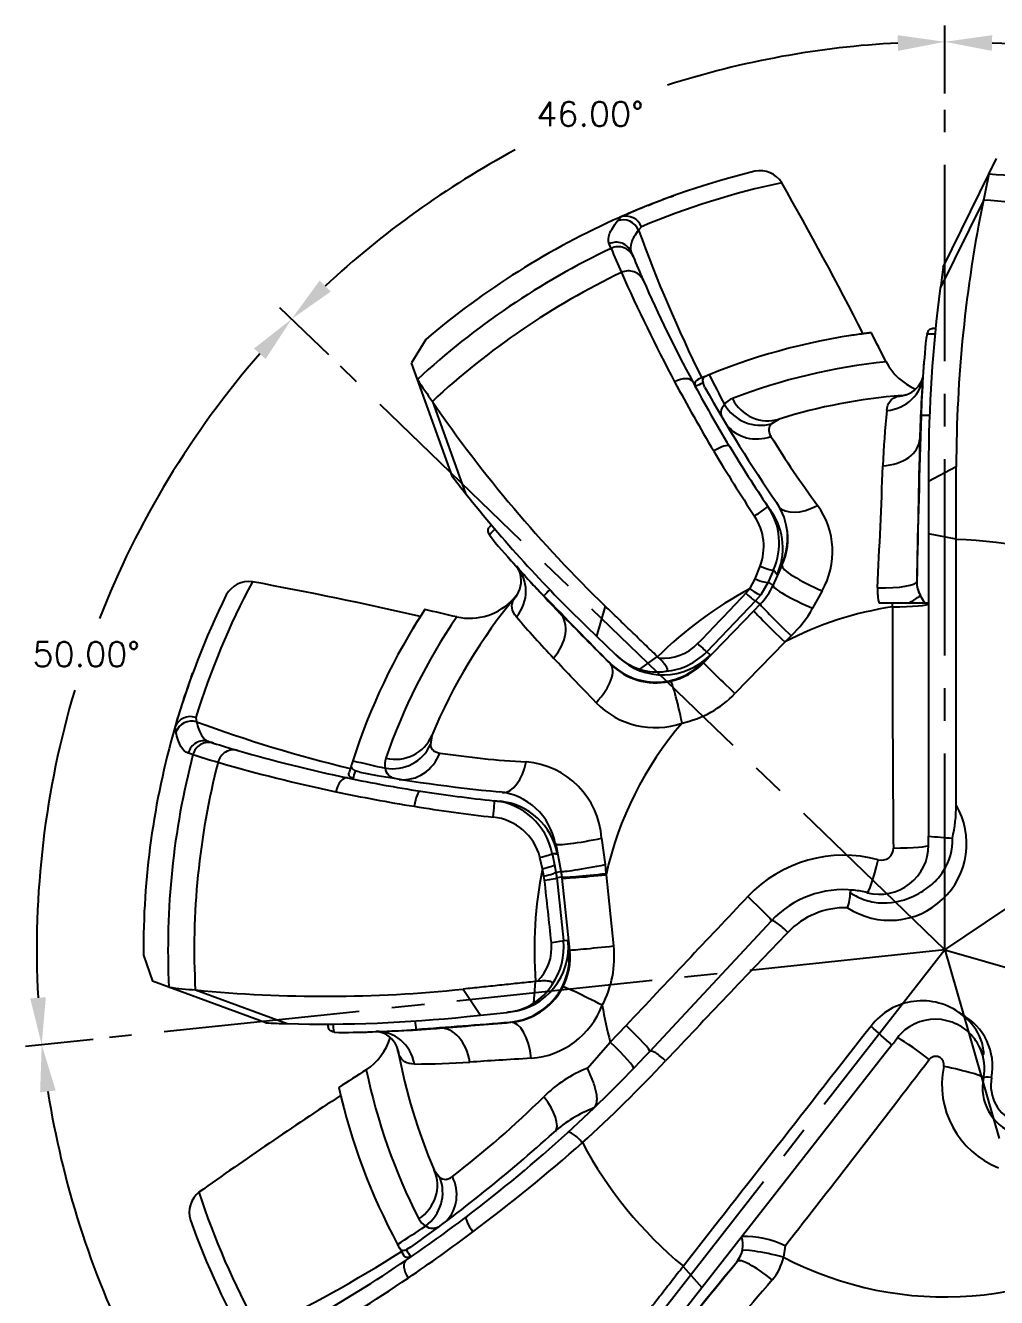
# Model space of a CAD drawing. Extents: x 34 to 204, y 6 to 38.
# Drawn here: x 93.64 to 97.351, y 15.43 to 20.291 of the extents above; entities that cross this region are included whole.
import ezdxf

# ---------------------------------------------------------------- set-up
doc = ezdxf.new("R2010")
doc.units = 0
doc.header["$MEASUREMENT"] = 0
doc.header["$PDMODE"] = 35
doc.linetypes.add('CENTER2', pattern=[1.125, 0.75, -0.125, 0.125, -0.125])
doc.layers.get('Defpoints').update_dxf_attribs({"color": 10, "linetype": 'CONTINUOUS'})
for name, color, linetype in [('CLine', 5, 'CENTER2'), ('Default', 7, 'CONTINUOUS'), ('Dims', 4, 'CONTINUOUS'), ('ODG-42752R1', 7, 'CONTINUOUS')]:
    doc.layers.add(name, color=color, linetype=linetype)
doc.styles.add('RomanS', font='romans')
doc.dimstyles.get("Standard").update_dxf_attribs({"dimtxt": 0.094, "dimasz": 0.18, "dimexe": 0.0625, "dimexo": 0.0625, "dimgap": 0.09, "dimtad": 0, "dimtih": 1, "dimtoh": 1, "dimdec": 4, "dimzin": 4, "dimdsep": 46, "dimtxsty": 'RomanS', "dimcen": 0.09, "dimazin": 1, "dimtfac": 1, "dimtdec": 4, "dimtofl": 0, "dimtmove": 0, "dimatfit": 1, "dimfxl": 1, "dimtfill": 1, "dimtolj": 1, "dimtzin": 0, "dimarcsym": 0})

# ---------------------------------------------------------------- blocks, each defined once
blk = doc.blocks.new('SE')
at = {"layer": 'ODG-42752R1', "color": 7, "linetype": 'Continuous'}
for p, q in [((8.2381, 8.7745), (8.2677, 8.8349)), ((8.064, 8.4199), (8.2381, 8.7745)), ((6.9353, 8.6549), (6.9512, 8.6612)), ((7.0176, 8.6864), (7.0336, 8.6922)), ((8.2173, 8.6748), (8.0528, 8.3398)), ((8.2173, 8.6748), (8.2174, 8.6751)), ((6.8198, 8.5965), (6.832, 8.6114)), ((6.832, 8.6114), (6.8283, 8.6099)), ((6.8538, 8.621), (6.8695, 8.6278)), ((6.9107, 8.574), (6.9, 8.5613)), ((6.7949, 8.4913), (6.7877, 8.5087)), ((6.7949, 8.4913), (6.7949, 8.4913)), ((6.8718, 8.4771), (6.8789, 8.4599)), ((6.0865, 8.1436), (6.0319, 8.0534)), ((8.0021, 8.1644), (7.9986, 8.1469)), ((6.0547, 7.9902), (6.0319, 8.0534)), ((6.1889, 7.6186), (6.0547, 7.9902)), ((7.1461, 7.9768), (7.1445, 7.9761)), ((7.1535, 7.9595), (7.1461, 7.9768)), ((7.1511, 8.0004), (7.1537, 8.0015)), ((7.8898, 7.9262), (7.9059, 7.9292)), ((6.112, 7.9059), (6.1119, 7.9062)), ((6.112, 7.9059), (6.2388, 7.5549)), ((7.4371, 7.839), (7.4076, 7.821)), ((8.1136, 7.6565), (8.0079, 7.601)), ((8.0079, 7.6543), (8.0079, 7.601)), ((8.0079, 7.601), (8.0079, 7.3999)), ((6.3298, 7.3966), (6.3399, 7.382)), ((8.0079, 7.3999), (8.0079, 6.2448)), ((8.1135, 7.3802), (8.0079, 7.3999)), ((8.1135, 7.3787), (8.1135, 7.3802)), ((7.3449, 7.2282), (7.3642, 7.2766)), ((7.4157, 7.2627), (7.3952, 7.216)), ((7.4136, 7.2035), (7.4479, 7.2794)), ((7.4471, 7.284), (7.4287, 7.2435)), ((7.3246, 7.1907), (7.3449, 7.2282)), ((7.3952, 7.216), (7.3669, 7.1674)), ((7.3952, 7.216), (7.4136, 7.2035)), ((7.9627, 7.2179), (7.9629, 7.2179)), ((6.4231, 7.1504), (6.4321, 7.1639)), ((7.3098, 7.1731), (7.3246, 7.1907)), ((7.3669, 7.1674), (7.3469, 7.1439)), ((7.6009, 7.1828), (7.5647, 7.1158)), ((7.9936, 7.1353), (7.9762, 7.1657)), ((6.7725, 7.124), (6.739, 7.0093)), ((7.1482, 6.9078), (7.3405, 7.1066)), ((7.3469, 7.1439), (7.1604, 6.95)), ((7.3405, 7.1066), (7.3648, 7.1318)), ((7.3648, 7.1318), (7.3469, 7.1439)), ((7.9331, 7.1353), (7.8189, 7.1353)), ((7.8697, 7.1215), (7.87, 7.1353)), ((7.9936, 7.1353), (7.9331, 7.1353)), ((8.0079, 7.1353), (7.9936, 7.1353)), ((6.7007, 7.0464), (6.739, 7.0093)), ((6.739, 7.0093), (6.8114, 6.9394)), ((7.4829, 7.0105), (7.4581, 6.987)), ((7.4581, 6.987), (7.2682, 6.7898)), ((6.8211, 6.9301), (6.8114, 6.9394)), ((6.9712, 6.932), (6.9033, 6.8836)), ((6.9723, 6.9309), (6.9712, 6.932)), ((6.978, 6.9254), (6.9723, 6.9309)), ((7.173, 6.9378), (7.1467, 6.9105)), ((7.1604, 6.95), (7.173, 6.9378)), ((5.1906, 6.8526), (5.1965, 6.8687)), ((5.1618, 6.7693), (5.1672, 6.7856)), ((5.1288, 6.6622), (5.1276, 6.6584)), ((5.1323, 6.6433), (5.1288, 6.6622)), ((5.1354, 6.6851), (5.1403, 6.7015)), ((5.208, 6.6985), (5.2109, 6.6821)), ((6.1094, 6.6292), (6.1042, 6.5951)), ((5.2572, 6.6064), (5.275, 6.6008)), ((5.1969, 6.5566), (5.1789, 6.5623)), ((5.1969, 6.5566), (5.1969, 6.5566)), ((5.8019, 6.514), (5.8028, 6.5166)), ((5.8168, 6.495), (5.8163, 6.4933)), ((5.8348, 6.4895), (5.8168, 6.495)), ((6.7586, 6.2368), (6.772, 6.1362)), ((8.0079, 6.2105), (8.0079, 6.2448)), ((6.5694, 6.1794), (6.578, 6.1357)), ((6.5817, 6.2166), (6.5891, 6.1774)), ((6.6047, 6.1104), (6.5847, 6.2143)), ((6.5326, 6.1206), (6.5228, 6.1641)), ((6.578, 6.1357), (6.5837, 6.1073)), ((6.772, 6.1362), (6.7753, 6.102)), ((6.5383, 6.0924), (6.5326, 6.1206)), ((6.5407, 6.0764), (6.5383, 6.0924)), ((6.5837, 6.1073), (6.6047, 6.1104)), ((6.5837, 6.1073), (6.5869, 6.0857)), ((6.6079, 6.0889), (6.5869, 6.0857)), ((6.5869, 6.0857), (6.6126, 5.8459)), ((6.6079, 6.0889), (6.6047, 6.1104)), ((6.6083, 6.0845), (6.6079, 6.0889)), ((6.6371, 5.8095), (6.6083, 6.0845)), ((6.7753, 6.102), (6.7756, 6.0978)), ((6.7756, 6.0978), (6.8046, 5.8255)), ((6.9425, 5.4227), (7.408, 5.9219)), ((6.6126, 5.8459), (6.63, 5.8477)), ((6.63, 5.8477), (6.634, 5.81)), ((5.0079, 5.7904), (5.042, 5.6907)), ((5.1051, 5.6675), (5.042, 5.6907)), ((6.5047, 5.6894), (6.4982, 5.6062)), ((6.5063, 5.6896), (6.5047, 5.6894)), ((6.5142, 5.6904), (6.5063, 5.6896)), ((5.476, 5.5314), (5.1051, 5.6675)), ((5.2064, 5.6573), (5.2061, 5.6573)), ((5.2064, 5.6573), (5.5568, 5.5287)), ((6.23, 5.6606), (6.2963, 5.5612)), ((6.2433, 5.5557), (6.2963, 5.5612)), ((6.2963, 5.5612), (6.3963, 5.5717)), ((6.4097, 5.5732), (6.3963, 5.5717)), ((5.7366, 5.4966), (5.7543, 5.4949)), ((6.7918, 5.458), (6.852, 5.521)), ((6.7041, 5.3587), (6.7918, 5.458)), ((7.8405, 5.4148), (7.8666, 5.4468)), ((5.9852, 5.4098), (5.9805, 5.4255)), ((7.1411, 4.5197), (7.8405, 5.4148)), ((6.1192, 4.9687), (6.1402, 4.9412)), ((5.9886, 4.6674), (5.9872, 4.6699)), ((6.029, 4.674), (6.0126, 4.6649)), ((7.4598, 4.6795), (7.4533, 4.6366)), ((6.0126, 4.6649), (6.0134, 4.6634)), ((7.2764, 4.6201), (7.2761, 4.62)), ((7.0709, 4.6014), (7.0699, 4.6002)), ((7.0699, 4.6002), (7.1411, 4.5197)), ((7.0173, 4.3612), (7.1411, 4.5197))]:
    blk.add_line(p, q, dxfattribs=at)
for centre, radius, start, end in [((8.0704, 5.8105), 3.0625, 103.7137, 113.9274), ((7.3638, 8.6886), 0.099, 32.5927, 101.3075), ((13.3608, 7.6545), 5.2438, 167.6672, 168.7767), ((8.0704, 5.8105), 2.9688, 69.4448, 86.7615), ((8.0703, 5.8106), 2.9969, 102.0011, 112.7643), ((-7.5079, 0.3076), 17.1696, 27.23425, 29.42191), ((8.0704, 5.8105), 3.0625, 111.7557, 113.4063), ((8.0704, 5.8105), 3.0625, 110.1066, 111.7557), ((13.2606, 7.6469), 5.147, 168.4794, 179.893), ((8.0704, 5.8105), 2.8684, 69.5243, 87.0627), ((8.0704, 5.8105), 3.0625, 113.9274, 130.3765), ((8.0704, 5.8105), 3.0625, 113.4063, 113.9274), ((6.8517, 8.5511), 0.0634, 21.2056, 108.0584), ((11.8734, 10.3514), 5.2858, 199.7959, 206.459), ((8.0704, 5.8105), 2.9688, 115.4448, 132.7615), ((6.8219, 8.4355), 0.0621, 23.2405, 115.8215), ((11.9128, 10.6276), 5.5459, 202.6561, 203.694), ((11.9179, 10.5658), 5.4613, 202.6813, 203.7112), ((13.2579, 7.6543), 5.25, 171.6147, 172.4975), ((8.0704, 5.8105), 2.8684, 115.5243, 133.0627), ((12.4876, 10.8906), 6.1779, 203.78535, 208.09203), ((11.9535, 10.5811), 5.5, 203.7076, 208.2095), ((13.2579, 7.6543), 5.25, 172.4975, 180), ((8.0704, 5.8105), 2.375, 96.7973, 112.2846), ((-6.4299, 0.8779), 15.9794, 26.69827, 27.1467), ((8.0704, 5.8105), 2.375, 90.8576, 91.1332), ((8.0704, 5.8105), 2.375, 97.5512, 98.8804), ((12.1614, 7.7262), 4.184, 174.2291, 178.2731), ((7.9557, 13.1642), 5.0001, 270.5321, 270.902), ((8.0704, 5.8105), 2.258, 95.7055, 111.0806), ((8.0478, 8.1633), 0.228, 207.6795, 246.8484), ((14.6912, 7.5439), 6.7206, 175.59602, 176.97029), ((10.419, 10.8971), 5.2438, 213.6672, 214.7767), ((12.6242, 10.9631), 6.3325, 208.08865, 210.83825), ((11.9535, 10.5811), 5.5, 208.2095, 211.1565), ((8.6521, 4.5981), 3.6991, 114.0504, 114.5029), ((8.0704, 5.8105), 2.375, 112.7718, 113.4512), ((8.1172, 5.697), 2.4978, 112.2895, 112.6883), ((12.049, 10.4503), 5.4563, 206.5892, 207.927), ((7.8934, 8.0239), 0.0962, 287.26, 343.7271), ((12.0219, 10.6869), 5.5804, 209.2584, 214.5909), ((8.0704, 5.8105), 2.125, 94.4398, 107.3392), ((7.9051, 7.979), 0.0497, 270.8661, 290.1131), ((10.3548, 10.8197), 5.147, 214.4794, 225.8929), ((7.284, 7.8515), 0.0708, 111.3669, 142.1606), ((12.1375, 7.6633), 4.1642, 176.7488, 178.629), ((11.385, 7.515), 3.5545, 174.2389, 177.6535), ((89.584, 5.4324), 81.6406, 178.301454, 178.746873), ((14.4718, 7.4617), 6.5043, 176.55657, 177.34499), ((8.1573, -7.0006), 14.854, 90.56192, 90.68678), ((11.9535, 10.5811), 5.5, 211.1565, 214.0061), ((10.5048, 9.67), 3.6336, 211.474, 216.4939), ((161.1716, 4.1778), 153.2391, 178.659384, 178.863208), ((12.8065, 11.0722), 6.5451, 210.84001, 213.41024), ((-36.581, 9.3883), 44.448, 357.17014, 357.77227), ((10.3476, 10.8229), 5.25, 217.6147, 218.4975), ((10.3476, 10.8229), 5.25, 218.4975, 226), ((11.9535, 10.5811), 5.5, 214.0061, 214.2814), ((7.1852, 7.3642), 0.2519, 336.2224, 33.9751), ((7.229, 7.3845), 0.2401, 335.2662, 34.0269), ((7.3414, 7.3326), 0.2996, 330.0171, 36.0521), ((7.1683, 7.352), 0.2099, 338.9362, 33.6332), ((7.2054, 7.3457), 0.2456, 335.4033, 34.0463), ((8.0704, 5.8105), 2.375, 136.8576, 137.1325), ((2.7715, 10.7724), 4.9049, 316.5083, 316.8843), ((7.2353, 7.379), 0.2347, 334.9043, 11.5861), ((9.2676, 9.8401), 3.8228, 220.017, 224.444), ((8.0704, 5.8105), 1.5688, 66.0095, 88.423), ((11.4136, 11.7647), 6.7053, 221.64061, 223.02146), ((6.3553, 7.2208), 0.0963, 333.2185, 29.5681), ((12.1817, 10.4795), 5.75, 214.01722, 214.2484), ((7.2256, 7.2429), 0.2253, 9.3419, 10.5247), ((8.0703, 5.8106), 2.9969, 152.0011, 162.7643), ((5.4114, 7.1192), 0.099, 82.5927, 151.3075), ((2.2723, -9.6603), 17.1696, 77.23425, 79.42191), ((7.1829, 7.308), 0.2533, 315.8978, 335.6242), ((8.0629, 7.2159), 0.1003, 178.8352, 209.882), ((8.063, 7.2155), 0.1001, 178.665, 209.8883), ((8.0704, 5.8105), 3.0625, 153.7137, 163.9274), ((8.0704, 5.8105), 2.125, 140.4398, 157.3392), ((6.2536, 7.3056), 0.228, 257.6795, 318.3368), ((6.3945, 7.1987), 0.0512, 317.2171, 335.8346), ((9.4796, 9.9445), 4.0496, 222.855, 224.6638), ((17.3463, -3.0263), 14.854, 136.56188, 136.68673), ((11.3295, 11.5623), 6.5043, 222.55643, 223.34486), ((51.4611, 50.96), 62.7392, 224.272809, 224.600332), ((8.0704, 5.8105), 1.5688, 118.3832, 134.423), ((-54.1174, 65.8209), 84.9286, 316.146319, 316.32601), ((8.0006, 7.1839), 0.188, 176.9611, 194.9695), ((8.0704, 5.8105), 2.375, 146.7973, 162.2846), ((2.5284, -8.468), 15.9794, 76.69827, 77.1467), ((48.5315, 48.4153), 58.868, 224.57697, 224.843826), ((8.0704, 5.8105), 1.3263, 98.7019, 117.4926), ((7.1967, 7.3172), 0.4195, 313.016, 331.3017), ((114.1059, 7.083), 106.2362, 179.979191, 180.476389), ((8.0704, 5.8105), 2.258, 145.7055, 161.0806), ((8.0704, 5.8105), 2.375, 147.5512, 148.8804), ((9.0722, 9.3108), 3.4535, 220.1754, 223.6902), ((6.9937, 7.1081), 0.1834, 265.1007, 316.0054), ((6.9665, 7.0836), 0.2499, 224.8921, 316.1491), ((6.9147, 6.9857), 0.1478, 212.0411, 214.0227), ((6.979, 7.1116), 0.2403, 225.7743, 251.6297), ((6.9932, 7.1104), 0.2492, 226.3201, 316.1768), ((6.9815, 7.1226), 0.2486, 275.2309, 316.0273), ((6.9676, 7.0824), 0.2512, 282.6756, 315.983), ((7.0565, 6.8563), 0.1052, 29.3558, 31.0439), ((6.9672, 7.0797), 0.2487, 225.2921, 281.3537), ((6.9718, 7.0919), 0.2193, 251.8003, 278.487), ((8.0704, 5.8105), 3.0625, 160.1066, 161.7557), ((6.9672, 7.0797), 0.2487, 281.3537, 282.9019), ((8.0704, 5.8105), 3.0625, 161.7557, 163.4063), ((6.9818, 7.0661), 0.398, 282.2797, 316.024), ((6.9632, 6.9762), 0.3163, 224.4009, 289.0559), ((8.0704, 5.8105), 3.0625, 163.4063, 163.9274), ((5.1876, 6.6385), 0.0634, 71.2056, 158.0584), ((7.0364, 11.6427), 5.2858, 249.7959, 256.459), ((8.0704, 5.8105), 1.3263, 139.1943, 167.4926), ((8.0704, 5.8105), 3.0625, 163.9274, 180.3765), ((5.2571, 6.5414), 0.0621, 73.2405, 165.8215), ((6.9007, 11.8145), 5.4613, 252.6813, 253.7112), ((6.9119, 11.8516), 5.5, 253.7076, 258.2095), ((8.0704, 5.8105), 2.9687, 165.4448, 182.7615), ((6.8502, 11.8504), 5.5459, 252.6561, 253.694), ((8.0704, 5.8105), 2.8684, 165.5243, 183.0627), ((7.0182, 12.4597), 6.1779, 253.78535, 258.09203), ((8.1875, 5.7734), 2.4978, 162.2895, 162.6883), ((7.0735, 11.8407), 5.4563, 256.5892, 257.927), ((6.0014, 6.52), 0.0708, 161.3669, 192.1606), ((6.6805, 10.1722), 3.6497, 261.4824, 266.7007), ((6.4457, 6.2159), 0.3136, 3.8259, 85.4613), ((6.9119, 11.8516), 5.5, 258.2095, 261.1565), ((8.0704, 5.8105), 2.375, 162.7718, 163.4512), ((9.3731, 5.4768), 3.6991, 164.0504, 164.5029), ((6.8812, 12.0119), 5.6206, 259.2699, 264.7528), ((7.0504, 12.6109), 6.3325, 258.08865, 260.83825), ((6.9119, 11.8516), 5.5, 261.1565, 264.1198), ((6.9119, 11.8516), 5.5, 264.1198, 264.3624), ((6.3227, 6.1303), 0.2516, 11.2522, 84.1139), ((6.3423, 6.1727), 0.2433, 10.3767, 84.1255), ((6.3461, 6.1323), 0.2472, 10.5036, 84.0676), ((6.5394, 6.4434), 0.0914, 232.6755, 235.3036), ((7.0849, 12.8263), 6.5507, 260.84075, 263.51113), ((7.8597, 6.217), 0.2936, 236.654, 30.2108), ((7.5856, 6.36), 0.5278, 346.5613, 0.514), ((6.3236, 6.1131), 0.2056, 14.3755, 84.1304), ((15.4872, 96.5094), 90.5739, 265.263279, 265.321121), ((7.1572, 11.8993), 5.75, 264.13259, 264.33031), ((6.5002, 6.1006), 0.1417, 53.375, 54.9037), ((6.3488, 6.1725), 0.2396, 10.0521, 10.749), ((7.8204, 6.2105), 0.1875, 255.6226, 0), ((7.828, 6.1985), 0.0454, 254.4541, 1.5127), ((7.6841, 5.6677), 0.5045, 74.8636, 136.6332), ((8.0704, 5.8105), 1.5688, 168.6001, 184.423), ((-76.8075, -3.1382), 83.8561, 6.145572, 6.308748), ((7.6811, 5.6672), 0.3734, 83.5131, 137), ((7.5345, 6.0303), 0.1739, 340.3139, 359.8614), ((7.6811, 5.6672), 0.3734, 75.6226, 83.5131), ((198.825, -175.1748), 263.6373, 136.585908, 136.733271), ((7.691, 5.6652), 0.3065, 88.6321, 136.1867), ((6.3823, 5.8209), 0.2492, 276.3201, 6.1768), ((6.3843, 5.8198), 0.1834, 315.1007, 6.0054), ((6.3654, 5.8198), 0.2486, 325.2309, 6.0273), ((67.8655, -51.9288), 83.6015, 136.255028, 136.719396), ((6.3855, 5.7832), 0.2499, 274.8922, 6.1491), ((6.3872, 5.7833), 0.2512, 332.6756, 5.983), ((6.6176, 5.7061), 0.1052, 79.3566, 81.0446), ((6.4089, 5.7837), 0.398, 332.2797, 6.024), ((5.6835, 10.8793), 5.2438, 263.6672, 264.7767), ((5.7016, 10.7803), 5.147, 264.4794, 275.8929), ((6.389, 5.7813), 0.2487, 275.2921, 331.3538), ((6.3826, 5.7926), 0.2193, 301.8003, 328.487), ((6.389, 5.7813), 0.2487, 331.3538, 332.9019), ((6.3722, 5.8108), 0.2403, 275.7743, 301.6297), ((6.4658, 5.7117), 0.3163, 274.4009, 339.0559), ((8.0704, 5.8105), 1.3263, 189.1943, 195.4133), ((7.9831, 5.371), 0.2448, 52.2047, 142.7873), ((5.6945, 10.7769), 5.25, 268.4975, 276), ((8.0338, 5.3577), 0.1875, 24.1814, 128.5019), ((8.0258, 5.3644), 0.227, 349.3584, 61.7865), ((5.6945, 10.7769), 5.25, 267.6147, 268.4975), ((8.0704, 5.8105), 2.375, 186.8576, 187.1333), ((0.7719, 4.9282), 4.9971, 6.5317, 6.9019), ((5.7379, 9.6687), 4.1739, 270.2245, 274.2783), ((5.6543, 12.2169), 6.7235, 271.59939, 272.97176), ((5.8876, 5.4032), 0.0962, 23.2605, 79.7152), ((5.8031, 9.6522), 4.1547, 272.7511, 274.6332), ((20.8023, 7.2361), 14.854, 186.56192, 186.68678), ((1.3747, 68.0733), 62.7412, 274.27286, 274.600373), ((5.7592, 12.0043), 6.5043, 272.55657, 273.34499), ((1.4411, 64.1916), 58.8682, 274.576999, 274.843855), ((6.4273, 5.6806), 0.1478, 262.0417, 264.0235), ((-44.8825, -51.7387), 77.7988, 47.310906, 47.389503), ((8.0069, 5.3915), 0.1443, 128.5019, 145.375), ((5.7329, 5.5422), 0.228, 303.6795, 342.8481), ((7.7092, 5.596), 0.2169, 316.515, 325.603), ((5.9308, 5.4194), 0.0501, 6.9465, 26.0586), ((8.0704, 5.8105), 2.125, 190.4398, 203.3392), ((2.9201, 9.1737), 5.5, 312.4029, 317), ((8.0338, 5.3577), 0.1875, 348.6735, 24.1814), ((14.4917, -8.0947), 15.9794, 122.69827, 123.1467), ((8.0704, 5.8106), 2.258, 191.7055, 207.0806), ((6.0291, 8.92), 3.5457, 270.2349, 273.6581), ((6.8904, 4.8946), 0.5001, 111.8657, 134.8343), ((2.8089, 9.3384), 5.7631, 312.27036, 316.70135), ((-59.0609, 56.691), 84.4406, 321.978694, 322.589081), ((8.4028, 5.2968), 0.3438, 168.5841, 248.2728), ((8.4015, 5.284), 0.1875, 168.6735, 249), ((8.4, 5.2932), 0.154, 169.0389, 248.4184), ((15.1715, -9.1072), 17.1696, 123.23425, 125.42191), ((8.0704, 5.8105), 2.375, 192.7973, 208.2846), ((8.0704, 5.8105), 2.375, 193.5512, 194.8804), ((3.9172, 7.9014), 3.7285, 307.5259, 314.6564), ((6.9036, 4.747), 0.4914, 110.7688, 131.9065), ((2.5689, 9.5438), 5.9739, 305.39528, 312.11945), ((2.9201, 9.1737), 5.5, 307.1565, 312.4029), ((2.2523, 10.0857), 6.6911, 306.86803, 311.49322), ((8.0704, 5.8105), 1.5688, 208.0095, 230.423), ((5.2819, 4.807), 0.099, 128.5927, 197.3075), ((8.0703, 5.8105), 2.9969, 198.0011, 208.7643), ((8.0704, 5.8105), 3.0625, 199.7137, 209.9274), ((2.9201, 9.1737), 5.5, 304.2095, 307.1565), ((6.1228, 4.8151), 0.0708, 207.3669, 238.1606), ((3.0401, 9.2823), 5.4563, 302.5892, 303.927), ((2.4701, 9.8008), 6.3325, 304.08865, 306.83825), ((8.0704, 5.8105), 1.3263, 242.2737, 306.6978), ((8.1784, 5.8689), 2.4978, 208.2895, 208.6883), ((8.0704, 5.8105), 2.375, 208.7718, 209.4512), ((7.1987, 4.6835), 0.1, 320.6684, 18.3018), ((7.2987, 4.3366), 0.3789, 64.8273, 90.6939), ((3.1569, 9.1181), 5.2858, 295.7959, 302.459), ((2.9201, 9.1737), 5.5, 299.7076, 304.2095), ((9.2154, 6.5158), 3.6991, 210.0504, 210.5029), ((-59.2205, 59.0007), 85.9014, 320.313733, 320.723829), ((-90.0507, 83.7764), 125.4523, 320.638421, 320.878488), ((7.1987, 4.6833), 0.1002, 320.8596, 346.713), ((7.2691, 4.6725), 0.1877, 318.9961, 348.9701), ((2.5564, 9.6725), 6.1779, 299.78535, 304.09203), ((42.0905, -25.3826), 45.8106, 139.20273, 139.76609)]:
    blk.add_arc(centre, radius, start, end, dxfattribs=at)
for centre, major_axis, ratio, start_param, end_param in [((6.8449, 8.5405), (0.0487, -0.0391), 0.924504, 1.071639, 2.63697), ((6.814, 8.4532), (0.0577, 0.0239), 0.982828, 0, 1.621155), ((6.8604, 8.3446), (0.0572, 0.0251), 0.964315, 0, 1.601373), ((7.0516, 7.9517), (0.0551, 0.0295), 0.526971, 0, 1.545349), ((7.8328, 8.0168), (-0.1544, 0.0137), 0.938628, 1.754864, 3.164043), ((7.8766, 8.0804), (-0.0457, 0.1481), 0.960797, 2.918749, 3.138922), ((7.3595, 7.9669), (-0.1142, 0.1048), 0.962871, 1.255339, 2.615809), ((7.3909, 7.9869), (-0.0462, 0.148), 0.965196, 1.744782, 3.141593), ((7.359, 7.9107), (-0.1341, -0.0777), 0.936969, 0.147751, 1.384784), ((7.1933, 7.7032), (0.0535, 0.0323), 0.240853, 0, 1.544242), ((7.8196, 7.7686), (0.1549, -0.004), 0.698751, 4.819756, 6.267937), ((7.3423, 7.4701), (0.0518, 0.035), 0.031, 4.706746, 6.283185), ((7.5584, 7.5969), (0.1279, 0.0876), 0.570374, 3.214886, 4.524741), ((6.3184, 7.1723), (-0.1171, -0.1016), 0.938639, 1.754707, 3.163509), ((7.3586, 7.2881), (0.0572, -0.0252), 0.134062, 4.867812, 6.247961), ((7.5894, 7.2164), (-0.1412, 0.0639), 0.168957, 0.035416, 1.728303), ((7.3381, 7.2414), (0.0572, -0.0251), 0.152032, 4.896646, 6.247868), ((7.5551, 7.1405), (-0.1413, 0.0636), 0.121029, 0.035165, 1.693002), ((7.8077, 7.2212), (0.155, -0.0032), 0.175889, 4.748902, 6.281314), ((6.3031, 7.248), (-0.1382, 0.0701), 0.960823, 2.919661, 3.139088), ((7.302, 7.1872), (0.0451, -0.0433), 0.078051, 4.962514, 6.248172), ((7.3169, 7.2049), (0.0501, -0.0373), 0.112283, 4.949277, 6.247561), ((7.8416, 7.0887), (0.1344, 0.0772), 0.044312, 5.43486, 6.283185), ((6.4877, 6.9903), (0.1105, 0.1087), 0.69875, 4.819697, 6.267874), ((7.4519, 6.999), (-0.1114, 0.1078), 0.02768, 0.03492, 1.653566), ((7.4762, 7.0242), (-0.1114, 0.1078), 0.033523, 0.034926, 1.663396), ((7.8679, 7.1336), (0.14, 0), 0.08616, 4.725575, 6.283185), ((7.1155, 6.9934), (0.045, -0.0434), 0.03334, 4.972104, 6.248259), ((7.2597, 6.8002), (-0.1115, 0.1077), 0.010141, 0.034908, 1.657473), ((6.6818, 6.7942), (0.11, 0.1092), 0.433218, 4.787777, 6.274506), ((7.0563, 6.6861), (-0.0338, 0.1513), 0.052072, 4.642347, 6.248532), ((5.1914, 6.6266), (0.0613, 0.0122), 0.924504, 1.071639, 2.63697), ((5.9664, 6.689), (-0.143, 0.0597), 0.965196, 1.744782, 3.141593), ((5.2384, 6.5468), (0.0188, 0.0596), 0.982828, 0, 1.621155), ((5.3514, 6.5125), (0.0175, 0.06), 0.964315, 0, 1.601373), ((5.9616, 6.652), (-0.1537, -0.0201), 0.962871, 1.255339, 2.615809), ((6.0043, 6.6156), (-0.0267, -0.1527), 0.936969, 0.052559, 1.384784), ((6.3891, 6.565), (0.0147, 0.1543), 0.554629, 3.212746, 4.526455), ((5.7753, 6.4065), (0.0128, 0.0612), 0.526971, 0, 1.545349), ((6.0568, 6.3552), (0.0096, 0.0618), 0.240853, 0, 1.544242), ((6.342, 6.3184), (0.0064, 0.0622), 0.041656, 4.704673, 6.283185), ((6.7368, 6.2439), (-0.1522, -0.0292), 0.071938, 0.034997, 1.700607), ((6.5081, 6.1675), (0.0613, 0.0121), 0.10085, 4.934414, 6.2481), ((7.8679, 6.2105), (0.14, 0), 0.077819, 4.751765, 6.283185), ((6.5167, 6.1238), (0.0613, 0.0121), 0.102455, 4.953657, 6.248094), ((6.7568, 6.14), (-0.1522, -0.0293), 0.042959, 0.034939, 1.662693), ((7.8086, 6.1645), (-0.0348, -0.1356), 0.067703, 0, 1.515757), ((6.5223, 6.0954), (0.0613, 0.0121), 0.09826, 4.955379, 6.248109), ((6.5248, 6.0792), (0.0621, 0.0067), 0.073696, 4.963811, 6.248184), ((6.7619, 6.1051), (-0.1542, -0.016), 0.028373, 0.034921, 1.654768), ((6.7624, 6.1007), (-0.1542, -0.0161), 0.02768, 0.03492, 1.653566), ((7.3056, 6.0173), (0.1024, -0.0955), 0.040863, 0, 1.493673), ((7.4537, 5.8792), (0.0457, -0.0426), 0.157917, 1.361608, 3.141593), ((6.5505, 5.8393), (0.0621, 0.0066), 0.03334, 4.972104, 6.248259), ((6.7911, 5.8257), (-0.1542, -0.0161), 0.010141, 0.034908, 1.657473), ((6.7478, 5.5965), (-0.1376, 0.0713), 0.052072, 4.642347, 6.248533), ((5.9011, 5.3437), (0.0025, -0.155), 0.938632, 1.754913, 3.164098), ((6.1493, 5.3565), (-0.0123, 0.1545), 0.698749, 4.819697, 6.267875), ((6.4243, 5.3791), (-0.013, 0.1545), 0.433218, 4.787776, 6.274506), ((6.8401, 5.5182), (0.1024, -0.0955), 0.072652, 0, 1.522506), ((6.78, 5.4548), (-0.1008, 0.0971), 0.075052, 3.141593, 4.667939), ((8.0082, 5.3777), (-0.1221, 0.0954), 0.075681, 4.755753, 6.146561), ((5.8332, 5.3806), (-0.1425, -0.061), 0.960796, 2.91873, 3.138907), ((6.9882, 5.3801), (0.0457, -0.0426), 0.235424, 1.459928, 3.141593), ((8.0657, 5.3513), (-0.152, 0.0304), 0.08564, 3.141593, 4.728634), ((8.252, 5.314), (0.0343, -0.0069), 0.222914, 1.70612, 3.141593), ((6.4742, 5.2259), (-0.1038, 0.1151), 0.410595, 3.233861, 4.548431), ((6.6711, 5.0662), (0.0421, -0.0462), 0.251216, 1.506415, 3.141593), ((5.9769, 4.9073), (0.1423, 0.0614), 0.965196, 4.886375, 6.283185), ((6.0001, 4.8782), (0.0923, 0.1245), 0.962871, 4.396931, 5.757402), ((6.0561, 4.8836), (0.0913, -0.1253), 0.936969, 0.173763, 1.384784), ((6.2798, 4.7404), (0.0377, -0.0498), 0.240853, 3.141593, 4.685835), ((6.0474, 4.5736), (0.0351, -0.0517), 0.526971, 3.141593, 4.686942), ((7.3965, 4.5221), (-0.1201, 0.0979), 0.194193, 4.752134, 6.280868), ((7.447, 4.6246), (0.1508, -0.0357), 0.084429, 1.549087, 3.13946)]:
    blk.add_ellipse(centre, major_axis=major_axis, ratio=ratio, start_param=start_param, end_param=end_param, dxfattribs=at)
for points, knots in [([(6.7877, 8.5087), (6.7833, 8.5193), (6.7839, 8.532), (6.7946, 8.5613), (6.8047, 8.578), (6.8198, 8.5965)], [0, 0, 0, 0, 0.5, 0.5, 1, 1, 1, 1]), ([(6.9, 8.5613), (6.8863, 8.5437), (6.8772, 8.5277), (6.8679, 8.4996), (6.8675, 8.4874), (6.8718, 8.4771)], [0, 0, 0, 0, 0.5, 0.5, 1, 1, 1, 1]), ([(8.0021, 8.1644), (8.0042, 8.1712), (8.0071, 8.1763), (8.0141, 8.1832), (8.0184, 8.185), (8.0234, 8.1851)], [0, 0, 0, 0, 0.5, 0.5, 1, 1, 1, 1]), ([(7.1179, 7.9641), (7.1159, 7.9706), (7.1155, 7.976), (7.118, 7.9844), (7.1208, 7.9874), (7.1252, 7.9894)], [0, 0, 0, 0, 0.5, 0.5, 1, 1, 1, 1]), ([(7.1537, 8.0015), (7.1493, 7.9997), (7.1464, 7.9967), (7.1439, 7.9885), (7.1442, 7.9832), (7.1461, 7.9768)], [0, 0, 0, 0, 0.5, 0.5, 1, 1, 1, 1]), ([(7.8484, 7.8718), (7.85, 7.8865), (7.8542, 7.8983), (7.8679, 7.9163), (7.8774, 7.9226), (7.8898, 7.9262)], [0, 0, 0, 0, 0.5, 0.5, 1, 1, 1, 1]), ([(7.22, 7.8429), (7.2189, 7.8454), (7.2181, 7.8478), (7.2157, 7.8558), (7.2151, 7.8612), (7.2158, 7.8767), (7.22, 7.8862), (7.2281, 7.8949)], [0.1431984, 0.1431984, 0.1431984, 0.1431984, 0.25, 0.25, 0.5, 0.5, 1, 1, 1, 1]), ([(7.4076, 7.821), (7.4011, 7.8145), (7.3978, 7.8073), (7.3973, 7.7952), (7.3979, 7.791), (7.4007, 7.7822), (7.4028, 7.7776), (7.4057, 7.7728)], [0, 0, 0, 0, 0.5, 0.5, 0.75, 0.75, 1, 1, 1, 1]), ([(8.1135, 7.3802), (8.1136, 7.4028), (8.1136, 7.4254), (8.1136, 7.4711), (8.1136, 7.4941), (8.1136, 7.5403), (8.1136, 7.5635), (8.1136, 7.6099), (8.1136, 7.6332), (8.1136, 7.6565)], [0, 0, 0, 0, 0.25, 0.25, 0.5, 0.5, 0.75, 0.75, 1, 1, 1, 1]), ([(6.3298, 7.3966), (6.3263, 7.4029), (6.3246, 7.4085), (6.3246, 7.4183), (6.3263, 7.4226), (6.3297, 7.4263)], [0, 0, 0, 0, 0.5, 0.5, 1, 1, 1, 1]), ([(7.4661, 7.4231), (7.4661, 7.4232), (7.466, 7.4236), (7.4658, 7.4248), (7.4655, 7.4263), (7.4655, 7.4267)], [0.5829607, 0.5829607, 0.5829607, 0.5829607, 0.643423, 0.9226458, 1, 1, 1, 1]), ([(8.1134, 6.3647), (8.1135, 6.5337), (8.1135, 6.7027), (8.1135, 7.0407), (8.1135, 7.2097), (8.1135, 7.3787)], [0, 0, 0, 0, 0.5, 0.5, 1, 1, 1, 1]), ([(6.4335, 7.0828), (6.424, 7.0942), (6.4184, 7.1054), (6.415, 7.1278), (6.417, 7.139), (6.4231, 7.1504)], [0, 0, 0, 0, 0.5, 0.5, 1, 1, 1, 1]), ([(6.9712, 6.932), (6.955, 6.9477), (6.9387, 6.9634), (6.9058, 6.9952), (6.8893, 7.0111), (6.8561, 7.0432), (6.8394, 7.0593), (6.806, 7.0916), (6.7893, 7.1078), (6.7725, 7.124)], [0, 0, 0, 0, 0.25, 0.25, 0.5, 0.5, 0.75, 0.75, 1, 1, 1, 1]), ([(6.7373, 6.7549), (6.7072, 6.7866), (6.6786, 6.8165), (6.6245, 6.8733), (6.599, 6.9001), (6.575, 6.9252)], [0, 0, 0, 0, 0.5, 0.5, 1, 1, 1, 1]), ([(7.0041, 6.875), (7.0059, 6.8753), (7.0073, 6.8759), (7.0093, 6.8778), (7.0099, 6.8791), (7.0101, 6.8823), (7.0097, 6.8843), (7.0082, 6.8886), (7.007, 6.8909), (7.0041, 6.8959), (7.0023, 6.8984), (6.9983, 6.9037), (6.9961, 6.9064), (6.9889, 6.9146), (6.9836, 6.92), (6.978, 6.9254)], [0, 0, 0, 0, 0.125, 0.125, 0.25, 0.25, 0.375, 0.375, 0.5, 0.5, 0.625, 0.625, 0.75, 0.75, 1, 1, 1, 1]), ([(5.2109, 6.6821), (5.2156, 6.6603), (5.2219, 6.6431), (5.2375, 6.6179), (5.2466, 6.6098), (5.2572, 6.6064)], [0, 0, 0, 0, 0.5, 0.5, 1, 1, 1, 1]), ([(5.1789, 6.5623), (5.1681, 6.5657), (5.1587, 6.5743), (5.1431, 6.6014), (5.1368, 6.6198), (5.1323, 6.6433)], [0, 0, 0, 0, 0.5, 0.5, 1, 1, 1, 1]), ([(6.1042, 6.5951), (6.105, 6.586), (6.1085, 6.5788), (6.1174, 6.5707), (6.121, 6.5685), (6.1295, 6.5649), (6.1344, 6.5636), (6.1399, 6.5627)], [0, 0, 0, 0, 0.5, 0.5, 0.75, 0.75, 1, 1, 1, 1]), ([(5.8028, 6.5166), (5.8013, 6.5121), (5.8018, 6.508), (5.8065, 6.5008), (5.8107, 6.4976), (5.8168, 6.495)], [0, 0, 0, 0, 0.5, 0.5, 1, 1, 1, 1]), ([(5.8084, 6.4652), (5.8021, 6.4679), (5.7978, 6.471), (5.7929, 6.4783), (5.7924, 6.4824), (5.7937, 6.487)], [0, 0, 0, 0, 0.5, 0.5, 1, 1, 1, 1]), ([(5.9668, 6.4655), (5.9643, 6.4663), (5.9618, 6.4672), (5.9542, 6.4705), (5.9497, 6.4735), (5.9383, 6.484), (5.9337, 6.4933), (5.9323, 6.5051)], [0.1435621, 0.1435621, 0.1435621, 0.1435621, 0.25, 0.25, 0.5, 0.5, 1, 1, 1, 1]), ([(7.7084, 6.0298), (7.7266, 6.0172), (7.7467, 6.0073), (7.7885, 5.9939), (7.8102, 5.9903), (7.877, 5.9889), (7.9218, 6.0007), (7.9836, 6.0328), (8.003, 6.0457), (8.0373, 6.0757), (8.0521, 6.0926), (8.0881, 6.1486), (8.1005, 6.1927), (8.099, 6.2373)], [0, 0, 0, 0, 0.125, 0.125, 0.25, 0.25, 0.5, 0.5, 0.625, 0.625, 0.75, 0.75, 1, 1, 1, 1]), ([(7.7233, 6.0382), (7.7211, 6.0385), (7.7191, 6.0385), (7.7155, 6.0383), (7.7139, 6.0379), (7.7112, 6.0367), (7.7101, 6.0358), (7.7086, 6.0333), (7.7083, 6.0318), (7.7084, 6.0298)], [0, 0, 0, 0, 0.25, 0.25, 0.5, 0.5, 0.75, 0.75, 1, 1, 1, 1]), ([(6.5047, 5.6894), (6.4824, 5.6871), (6.4598, 5.6847), (6.4144, 5.6799), (6.3915, 5.6775), (6.3456, 5.6727), (6.3225, 5.6703), (6.2763, 5.6654), (6.2532, 5.663), (6.23, 5.6606)], [0, 0, 0, 0, 0.25, 0.25, 0.5, 0.5, 0.75, 0.75, 1, 1, 1, 1]), ([(6.5696, 5.678), (6.5705, 5.6795), (6.571, 5.681), (6.5708, 5.6837), (6.5701, 5.685), (6.5678, 5.6872), (6.5661, 5.6882), (6.5618, 5.6898), (6.5593, 5.6904), (6.5536, 5.6914), (6.5505, 5.6917), (6.5438, 5.692), (6.5403, 5.692), (6.5295, 5.6918), (6.5219, 5.6912), (6.5142, 5.6904)], [0, 0, 0, 0, 0.125, 0.125, 0.25, 0.25, 0.375, 0.375, 0.5, 0.5, 0.625, 0.625, 0.75, 0.75, 1, 1, 1, 1]), ([(8.2049, 5.4345), (8.2082, 5.4271), (8.211, 5.4194), (8.2149, 5.4119), (8.2157, 5.4103), (8.2175, 5.4095), (8.2183, 5.4115), (8.219, 5.4182), (8.2186, 5.4231), (8.2169, 5.4371), (8.2149, 5.4463), (8.2095, 5.464), (8.2062, 5.4726), (8.1869, 5.5143), (8.1628, 5.5427), (8.1331, 5.5645)], [0, 0, 0, 0, 0.125, 0.125, 0.15625, 0.15625, 0.1875, 0.1875, 0.25, 0.25, 0.375, 0.375, 0.5, 0.5, 1, 1, 1, 1]), ([(5.7366, 5.4966), (5.7295, 5.498), (5.7241, 5.5003), (5.7166, 5.5066), (5.7144, 5.5107), (5.7138, 5.5156)], [0, 0, 0, 0, 0.5, 0.5, 1, 1, 1, 1]), ([(7.7881, 5.5191), (7.6685, 5.3661), (7.549, 5.2132), (7.3099, 4.9073), (7.1904, 4.7543), (7.0709, 4.6014)], [0, 0, 0, 0, 0.5, 0.5, 1, 1, 1, 1]), ([(6.0436, 5.3743), (6.0288, 5.3744), (6.0167, 5.3773), (5.9973, 5.3891), (5.99, 5.3979), (5.9852, 5.4098)], [0, 0, 0, 0, 0.5, 0.5, 1, 1, 1, 1]), ([(6.4901, 5.3964), (6.4465, 5.3937), (6.4051, 5.391), (6.3269, 5.3861), (6.2899, 5.3837), (6.2553, 5.3815)], [0, 0, 0, 0, 0.5, 0.5, 1, 1, 1, 1]), ([(8.0658, 5.3648), (8.0665, 5.3683), (8.0666, 5.3719), (8.0657, 5.379), (8.0647, 5.3824), (8.0601, 5.3921), (8.0549, 5.3974), (8.0452, 5.4021), (8.0418, 5.4031), (8.0346, 5.4039), (8.0311, 5.4036), (8.0241, 5.4018), (8.0209, 5.4004), (8.0149, 5.3964), (8.0123, 5.3939), (8.0101, 5.3911)], [0, 0, 0, 0, 0.125, 0.125, 0.25, 0.25, 0.5, 0.5, 0.625, 0.625, 0.75, 0.75, 0.875, 0.875, 1, 1, 1, 1]), ([(6.7299, 5.2069), (6.7329, 5.2098), (6.7352, 5.2132), (6.7379, 5.2191), (6.7386, 5.2212), (6.7398, 5.2257), (6.7403, 5.2281), (6.7412, 5.2356), (6.7413, 5.2411), (6.7407, 5.2501), (6.7404, 5.2532), (6.7395, 5.2596), (6.7389, 5.2629), (6.7368, 5.2731), (6.735, 5.2802), (6.7306, 5.295), (6.7279, 5.3028), (6.7221, 5.3184), (6.7189, 5.3264), (6.7136, 5.3384), (6.7118, 5.3424), (6.709, 5.3485), (6.708, 5.3506), (6.7061, 5.3546), (6.7051, 5.3567), (6.7041, 5.3587)], [0, 0, 0, 0, 0.125, 0.125, 0.1875, 0.1875, 0.25, 0.25, 0.375, 0.375, 0.4375, 0.4375, 0.5, 0.5, 0.625, 0.625, 0.75, 0.75, 0.875, 0.875, 0.9375, 0.9375, 0.96875, 0.96875, 1, 1, 1, 1]), ([(6.1402, 4.9412), (6.1473, 4.9355), (6.1549, 4.9329), (6.1669, 4.9337), (6.171, 4.9348), (6.1795, 4.9384), (6.1839, 4.941), (6.1883, 4.9444)], [0, 0, 0, 0, 0.5, 0.5, 0.75, 0.75, 1, 1, 1, 1]), ([(6.1382, 4.7524), (6.1358, 4.7511), (6.1334, 4.75), (6.1256, 4.7468), (6.1203, 4.7456), (6.1049, 4.7447), (6.095, 4.7479), (6.0855, 4.755)], [0.1406873, 0.1406873, 0.1406873, 0.1406873, 0.25, 0.25, 0.5, 0.5, 1, 1, 1, 1]), ([(5.9872, 4.6699), (5.9895, 4.6657), (5.9928, 4.6632), (6.0012, 4.6615), (6.0064, 4.6623), (6.0126, 4.6649)], [0, 0, 0, 0, 0.5, 0.5, 1, 1, 1, 1]), ([(6.0282, 4.6382), (6.0219, 4.6355), (6.0166, 4.6346), (6.008, 4.6361), (6.0047, 4.6386), (6.0023, 4.6428)], [0, 0, 0, 0, 0.5, 0.5, 1, 1, 1, 1]), ([(7.0699, 4.6002), (7.056, 4.5825), (7.0421, 4.5646), (7.014, 4.5286), (6.9998, 4.5104), (6.9714, 4.4741), (6.9571, 4.4558), (6.9285, 4.4192), (6.9142, 4.4009), (6.8998, 4.3825)], [0, 0, 0, 0, 0.25, 0.25, 0.5, 0.5, 0.75, 0.75, 1, 1, 1, 1])]:
    blk.add_open_spline(points, degree=3, knots=knots, dxfattribs=at)
for points in [[(7.7893, 8.1688), (7.7789, 8.1676), (7.7686, 8.1663), (7.7583, 8.1649)], [(6.0831, 7.1111), (6.0774, 7.1024), (6.0718, 7.0936), (6.0662, 7.0848)], [(5.7544, 5.2845), (5.7567, 5.2743), (5.759, 5.2642), (5.7615, 5.254)]]:
    blk.add_rational_spline(points, [0.999603161599, 0.999588739652, 0.999588739652, 0.999603161599], degree=3, dxfattribs=at)
blk = doc.blocks.new('*D264')
at = {"layer": 'Defpoints', "color": 0, "transparency": 16777216}
for p in [(96.2355, 20.1053), (97.1532, 19.969), (94.8439, 18.9887), (97.1531, 16.7586), (97.1532, 16.7586)]:
    blk.add_point(p, dxfattribs=at)
at = {"layer": 'Dims', "color": 0, "lineweight": -2, "transparency": 16777216}
for p, q in [((97.1532, 20.0315), (97.1532, 20.2913)), ((94.7989, 19.0321), (94.612, 19.2126))]:
    blk.add_line(p, q, dxfattribs=at)
for start, end in [(92.9723, 107.7859), (118.2337, 133.0277)]:
    blk.add_arc((97.1532, 16.7586), 3.4702, start, end, dxfattribs=at)
at = {"layer": 'Dims', "color": 0, "transparency": 16777216}
for points in [[(96.9725, 20.2541), (96.974, 20.1941), (97.1532, 20.2288)], [(94.8063, 19.274), (94.7643, 19.3168), (94.6569, 19.1692)]]:
    blk.add_solid(points, dxfattribs=at)
at = {"layer": 'Dims', "color": 0, "transparency": 16777216, "insert": (95.7973, 19.9529), "char_height": 0.094, "attachment_point": 5, "style": 'RomanS', "bg_fill": 3, "box_fill_scale": 1.25, "bg_fill_color": 256, "bg_fill_true_color": 13158600, "bg_fill_transparency": 0}
blk.add_mtext('\\A1;46.00°', dxfattribs=at)
blk = doc.blocks.new('*D265')
at = {"layer": 'Defpoints', "color": 0, "transparency": 16777216}
for p in [(94.8439, 18.9887), (94.0705, 18.352), (97.1531, 16.7586), (97.1532, 16.7586), (93.9604, 16.4231)]:
    blk.add_point(p, dxfattribs=at)
at = {"layer": 'Dims', "color": 0, "lineweight": -2, "transparency": 16777216}
for p, q in [((94.7989, 19.0321), (94.612, 19.2126)), ((93.8983, 16.4165), (93.6399, 16.3894))]:
    blk.add_line(p, q, dxfattribs=at)
for start, end in [(138.9723, 158.5895), (163.3761, 183.0277)]:
    blk.add_arc((97.1531, 16.7586), 3.4701, start, end, dxfattribs=at)
at = {"layer": 'Dims', "color": 0, "transparency": 16777216}
for points in [[(94.5132, 19.0568), (94.5574, 19.0162), (94.6569, 19.1692)], [(93.7178, 16.5777), (93.658, 16.573), (93.702, 16.3959)]]:
    blk.add_solid(points, dxfattribs=at)
at = {"layer": 'Dims', "color": 0, "transparency": 16777216, "insert": (93.8721, 17.8884), "char_height": 0.094, "attachment_point": 5, "style": 'RomanS', "bg_fill": 3, "box_fill_scale": 1.25, "bg_fill_color": 256, "bg_fill_true_color": 13158600, "bg_fill_transparency": 0}
blk.add_mtext('\\A1;50.00°', dxfattribs=at)
blk = doc.blocks.new('*D266')
at = {"layer": 'Defpoints', "color": 0, "transparency": 16777216}
for p in [(97.1532, 16.7586), (97.1532, 16.7586), (93.9604, 16.4231), (93.921, 15.4963), (95.1767, 14.2289)]:
    blk.add_point(p, dxfattribs=at)
at = {"layer": 'Dims', "color": 0, "lineweight": -2, "transparency": 16777216}
for p, q in [((93.8983, 16.4165), (93.6401, 16.3894)), ((95.1382, 14.1796), (94.9784, 13.975))]:
    blk.add_line(p, q, dxfattribs=at)
for start, end in [(188.9725, 206.4443), (211.6205, 229.0275)]:
    blk.add_arc((97.1532, 16.7586), 3.47, start, end, dxfattribs=at)
at = {"layer": 'Dims', "color": 0, "transparency": 16777216}
for points in [[(93.6959, 16.2136), (93.7554, 16.2214), (93.7022, 16.3959)], [(94.897, 14.1619), (94.8589, 14.1156), (95.0169, 14.0243)]]:
    blk.add_solid(points, dxfattribs=at)
at = {"layer": 'Dims', "color": 0, "transparency": 16777216, "insert": (94.1183, 15.0764), "char_height": 0.094, "attachment_point": 5, "style": 'RomanS', "bg_fill": 3, "box_fill_scale": 1.25, "bg_fill_color": 256, "bg_fill_true_color": 13158600, "bg_fill_transparency": 0}
blk.add_mtext('\\A1;46.00°', dxfattribs=at)
blk = doc.blocks.new('*D267')
at = {"layer": 'Defpoints', "color": 0, "transparency": 16777216}
for p in [(97.1532, 16.7586), (97.1532, 16.7586), (95.1767, 14.2289), (98.0381, 13.6727), (95.9658, 13.4964)]:
    blk.add_point(p, dxfattribs=at)
at = {"layer": 'Dims', "color": 0, "lineweight": -2, "transparency": 16777216}
for p, q in [((95.1382, 14.1796), (94.9774, 13.9737)), ((98.0553, 13.6126), (98.1273, 13.3615))]:
    blk.add_line(p, q, dxfattribs=at)
for start, end in [(234.9711, 253.9757), (263.9398, 283.0289)]:
    blk.add_arc((97.1532, 16.7586), 3.4716, start, end, dxfattribs=at)
at = {"layer": 'Dims', "color": 0, "transparency": 16777216}
for points in [[(95.1427, 13.8918), (95.1784, 13.94), (95.0159, 14.023)], [(97.9283, 13.4055), (97.9433, 13.3474), (98.1101, 13.4215)]]:
    blk.add_solid(points, dxfattribs=at)
at = {"layer": 'Dims', "color": 0, "transparency": 16777216, "insert": (96.4908, 13.3508), "char_height": 0.094, "attachment_point": 5, "style": 'RomanS', "bg_fill": 3, "box_fill_scale": 1.25, "bg_fill_color": 256, "bg_fill_true_color": 13158600, "bg_fill_transparency": 0}
blk.add_mtext('\\A1;54.00°', dxfattribs=at)
blk = doc.blocks.new('*D268')
at = {"layer": 'Defpoints', "color": 0, "transparency": 16777216}
for p in [(97.1532, 16.7586), (97.1532, 16.7586), (100.2391, 15.8738), (99.1609, 13.9265), (98.0381, 13.6727)]:
    blk.add_point(p, dxfattribs=at)
at = {"layer": 'Dims', "color": 0, "lineweight": -2, "transparency": 16777216}
for p, q in [((100.2992, 15.8565), (100.5504, 15.7845)), ((98.0553, 13.6126), (98.1273, 13.3615))]:
    blk.add_line(p, q, dxfattribs=at)
for start, end in [(318.1146, 341.0289), (288.9711, 311.7059)]:
    blk.add_arc((97.1532, 16.7586), 3.4716, start, end, dxfattribs=at)
at = {"layer": 'Dims', "color": 0, "transparency": 16777216}
for points in [[(100.4076, 15.6391), (100.4648, 15.621), (100.4903, 15.8017)], [(98.2908, 13.447), (98.2727, 13.5042), (98.1101, 13.4215)]]:
    blk.add_solid(points, dxfattribs=at)
at = {"layer": 'Dims', "color": 0, "transparency": 16777216, "insert": (99.608, 14.3039), "char_height": 0.094, "attachment_point": 5, "style": 'RomanS', "bg_fill": 3, "box_fill_scale": 1.25, "bg_fill_color": 256, "bg_fill_true_color": 13158600, "bg_fill_transparency": 0}
blk.add_mtext('\\A1;58.00°', dxfattribs=at)
blk = doc.blocks.new('*D269')
at = {"layer": 'Defpoints', "color": 0, "transparency": 16777216}
for p in [(99.8147, 18.5538), (100.6244, 16.799), (97.1532, 16.7586), (97.1532, 16.7586), (100.2391, 15.8738)]:
    blk.add_point(p, dxfattribs=at)
at = {"layer": 'Dims', "color": 0, "lineweight": -2, "transparency": 16777216}
for p, q in [((99.8665, 18.5888), (100.083, 18.7348)), ((100.2992, 15.8565), (100.5502, 15.7846))]:
    blk.add_line(p, q, dxfattribs=at)
for start, end in [(11.2973, 31.0288), (346.9712, 6.7172)]:
    blk.add_arc((97.1532, 16.7586), 3.4714, start, end, dxfattribs=at)
at = {"layer": 'Dims', "color": 0, "transparency": 16777216}
for points in [[(100.1026, 18.5319), (100.1532, 18.5642), (100.0311, 18.6998)], [(100.5643, 15.9685), (100.5062, 15.9836), (100.4902, 15.8018)]]:
    blk.add_solid(points, dxfattribs=at)
at = {"layer": 'Dims', "color": 0, "transparency": 16777216, "insert": (100.5819, 17.3017), "char_height": 0.094, "attachment_point": 5, "style": 'RomanS', "bg_fill": 3, "box_fill_scale": 1.25, "bg_fill_color": 256, "bg_fill_true_color": 13158600, "bg_fill_transparency": 0}
blk.add_mtext('\\A1;50.00°', dxfattribs=at)
blk = doc.blocks.new('*D270')
at = {"layer": 'Defpoints', "color": 0, "transparency": 16777216}
for p in [(97.1532, 19.969), (99.2577, 19.5178), (99.8147, 18.5538), (97.1532, 16.7586), (97.1532, 16.7586)]:
    blk.add_point(p, dxfattribs=at)
at = {"layer": 'Dims', "color": 0, "lineweight": -2, "transparency": 16777216}
for p, q in [((97.1532, 20.0315), (97.1532, 20.2913)), ((99.8665, 18.5888), (100.0819, 18.7341))]:
    blk.add_line(p, q, dxfattribs=at)
for start, end in [(67.2835, 87.0277), (36.9723, 57.5082)]:
    blk.add_arc((97.1532, 16.7586), 3.4702, start, end, dxfattribs=at)
at = {"layer": 'Dims', "color": 0, "transparency": 16777216}
for points in [[(97.3323, 20.1941), (97.3339, 20.2541), (97.1532, 20.2288)], [(99.95, 18.8631), (99.9012, 18.8283), (100.0301, 18.6991)]]:
    blk.add_solid(points, dxfattribs=at)
at = {"layer": 'Dims', "color": 0, "transparency": 16777216, "insert": (98.7823, 19.8226), "char_height": 0.094, "attachment_point": 5, "style": 'RomanS', "bg_fill": 3, "box_fill_scale": 1.25, "bg_fill_color": 256, "bg_fill_true_color": 13158600, "bg_fill_transparency": 0}
blk.add_mtext('\\A1;56.00°', dxfattribs=at)

msp = doc.modelspace()

# ---------------------------------------------------------------- linework, layer by layer
at = {"layer": 'CLine'}
for p, q in [((97.15318, 16.75864), (97.15318, 19.96896)), ((97.15314, 16.75864), (94.84385, 18.98869)), ((97.15318, 16.75864), (99.81466, 18.55383)), ((97.15318, 16.75864), (93.96045, 16.42307)), ((97.15318, 16.75864), (95.17671, 14.22887)), ((97.15318, 16.75864), (98.03807, 13.67268)), ((97.15318, 16.75864), (100.23914, 15.87375))]:
    msp.add_line(p, q, dxfattribs=at)

# ---------------------------------------------------------------- block references
at = {"layer": 'Default'}
msp.add_blockref('SE', (89.08281, 10.9481), dxfattribs=at)

# ---------------------------------------------------------------- next in the draw order: dimensions: what is measured, and where the dimension line sits
at = {"layer": 'Dims'}
dim = msp.add_angular_dim_2l(base=(96.23555, 20.10525), line1=((97.15314, 16.75864), (94.84385, 18.98869)), line2=((97.15318, 16.75864), (97.15318, 19.96896)), dimstyle='Standard', dxfattribs=at)
dim.commit()
dim.dimension.update_dxf_attribs({"geometry": '*D264', "text_midpoint": (95.79728, 19.95292)})

# ---------------------------------------------------------------- next in the draw order: dimensions: what is measured, and where the dimension line sits
dim = msp.add_angular_dim_2l(base=(94.07046, 18.352), line1=((97.15318, 16.75864), (93.96045, 16.42307)), line2=((97.15314, 16.75864), (94.84385, 18.98869)), dimstyle='Standard', dxfattribs=at)
dim.commit()
dim.dimension.update_dxf_attribs({"geometry": '*D265', "text_midpoint": (93.87208, 17.8884)})

# ---------------------------------------------------------------- next in the draw order: dimensions: what is measured, and where the dimension line sits
dim = msp.add_angular_dim_2l(base=(93.92098, 15.49629), line1=((97.15318, 16.75864), (95.17671, 14.22887)), line2=((97.15318, 16.75864), (93.96045, 16.42307)), dimstyle='Standard', dxfattribs=at)
dim.commit()
dim.dimension.update_dxf_attribs({"geometry": '*D266', "text_midpoint": (94.11828, 15.07636)})

# ---------------------------------------------------------------- next in the draw order: dimensions: what is measured, and where the dimension line sits
dim = msp.add_angular_dim_2l(base=(95.96583, 13.49642), line1=((97.15318, 16.75864), (98.03807, 13.67268)), line2=((97.15318, 16.75864), (95.17671, 14.22887)), dimstyle='Standard', dxfattribs=at)
dim.commit()
dim.dimension.update_dxf_attribs({"geometry": '*D267', "text_midpoint": (96.49077, 13.35084)})

# ---------------------------------------------------------------- next in the draw order: dimensions: what is measured, and where the dimension line sits
dim = msp.add_angular_dim_2l(base=(99.16091, 13.92652), line1=((97.15318, 16.75864), (100.23914, 15.87375)), line2=((97.15318, 16.75864), (98.03807, 13.67268)), dimstyle='Standard', dxfattribs=at)
dim.commit()
dim.dimension.update_dxf_attribs({"geometry": '*D268', "text_midpoint": (99.60796, 14.30386)})

# ---------------------------------------------------------------- next in the draw order: dimensions: what is measured, and where the dimension line sits
dim = msp.add_angular_dim_2l(base=(100.6244, 16.79903), line1=((97.15318, 16.75864), (99.81466, 18.55383)), line2=((97.15318, 16.75864), (100.23914, 15.87375)), dimstyle='Standard', dxfattribs=at)
dim.commit()
dim.dimension.update_dxf_attribs({"geometry": '*D269', "text_midpoint": (100.58189, 17.30169)})

# ---------------------------------------------------------------- next in the draw order: dimensions: what is measured, and where the dimension line sits
dim = msp.add_angular_dim_2l(base=(99.25767, 19.51784), line1=((97.15318, 16.75864), (97.15318, 19.96896)), line2=((97.15318, 16.75864), (99.81466, 18.55383)), dimstyle='Standard', dxfattribs=at)
dim.commit()
dim.dimension.update_dxf_attribs({"geometry": '*D270', "text_midpoint": (98.78233, 19.82261)})

doc.saveas('drawing.dxf')
